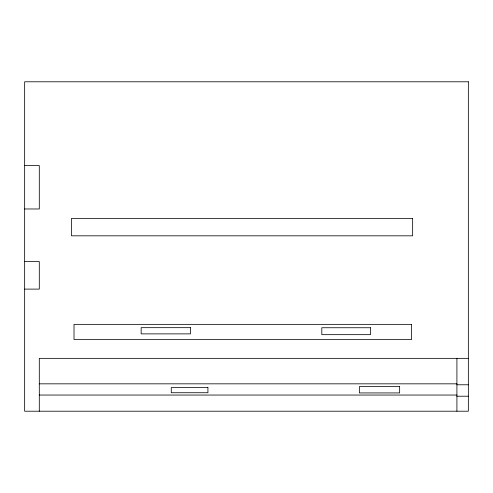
<?xml version="1.0" encoding="UTF-8"?>
<svg xmlns="http://www.w3.org/2000/svg" width="493" height="493" viewBox="0 0 493 493"><rect width="100%" height="100%" fill="white"/><g stroke="black" fill="none" stroke-linecap="round" stroke-linejoin="round"><path stroke-width="0.74" d="M24.65 165.556L39.298 165.556L39.298 208.977L24.65 208.977M24.65 261.586L39.298 261.586L39.298 289.108L24.65 289.108M468.35 358.349L39.298 358.349L39.298 411.211M39.298 383.831L456.912 383.831M456.912 384.78L468.35 384.78M39.298 395.047L456.912 395.047M456.912 396.218L468.35 396.218M456.912 358.349L456.912 411.211M468.35 81.789L24.65 81.789L24.65 411.211L468.35 411.211L468.35 81.789M412.647 218.436L71.448 218.436L71.448 235.82L412.647 235.82L412.647 218.436M411.612 324.357L74.012 324.357L74.012 339.529L411.612 339.529L411.612 324.357M190.489 327.672L141.152 327.672L141.152 333.878L190.489 333.878L190.489 327.672M370.496 327.74L321.812 327.74L321.812 334.661L370.496 334.661L370.496 327.74M399.65 386.586L359.36 386.586L359.36 392.933L399.65 392.933L399.65 386.586M207.923 387.584L171.268 387.584L171.268 392.73L207.923 392.73L207.923 387.584"/></g></svg>
